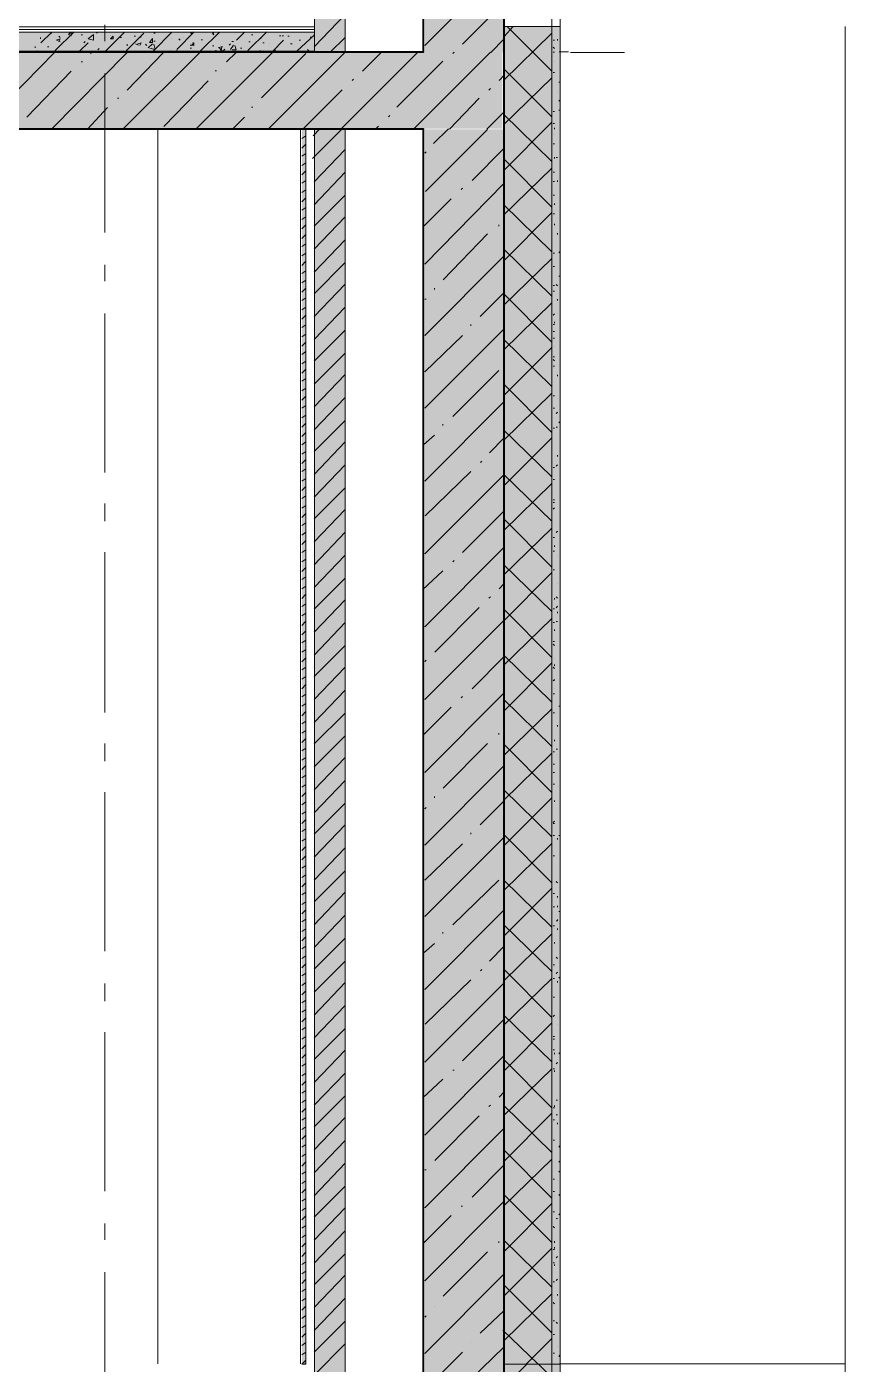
# Model space of a CAD drawing. Header units: millimetres. Extents: x -135211 to 49383, y -8033 to 228499.
# Drawn here: x -46844 to -44274, y 52856 to 57055 of the extents above; entities that cross this region are included whole.
import ezdxf

# ---------------------------------------------------------------- set-up
doc = ezdxf.new("R2010")
doc.units = ezdxf.units.MM
doc.layers.add('PDF _Геометрия', color=7, linetype='Continuous', true_color=0x1d1d1d)
doc.layers.add('PDF _Сплошная заливка', color=7, linetype='Continuous', true_color=0xffffff)

msp = doc.modelspace()

# ---------------------------------------------------------------- hatches: boundary and pattern name
at = {"layer": 'PDF _Сплошная заливка', "transparency": 33554559}
h = msp.add_hatch(color=256, dxfattribs=at)
h.paths.add_polyline_path([(-93497.2, 56734.7), (-93497.2, 56975.8), (-103546.2, 56975.8), (-103546.2, 56734.7)])
h.paths.add_polyline_path([(-9652.8, 56734.7), (-9652.8, 56975.8), (-22999.7, 56975.8), (-22999.7, 56734.7)])
h.paths.add_polyline_path([(-23351, 56734.7), (-23351, 56975.8), (-26352.2, 56975.8), (-26352.2, 56734.7)])
h.paths.add_polyline_path([(-26398.8, 56734.7), (-26398.8, 56975.8), (-44097.3, 56975.8), (-44097.3, 56734.7)])
h.paths.add_polyline_path([(-45350.3, 56734.7), (-45350.3, 56975.8), (-50899.8, 56975.8), (-50899.8, 56734.7)])

# ---------------------------------------------------------------- linework, layer by layer
at = {"layer": 'PDF _Геометрия', "color": 7, "lineweight": 40}
for points in [[(-45594, 45155.2), (-45344.4, 45155.2), (-45344.4, 48283.7), (-45344.4, 48524.9), (-45344.4, 52533.9), (-45344.4, 52775.3), (-45344.4, 56733.4), (-45344.4, 56974.7), (-45344.4, 60932.9), (-45344.4, 61174.2), (-50644.8, 61174.2)], [(-50649, 60933.7), (-45598.9, 60933.7), (-45598.9, 56975.8), (-50649, 56975.8)], [(-50649, 56734.5), (-45598.9, 56734.5), (-45598.9, 52776.5), (-50649, 52776.5)]]:
    msp.add_lwpolyline(points, dxfattribs=at)
at = {"layer": 'PDF _Геометрия', "color": 7, "lineweight": 9}
for points in [[(-47116, 61174.6), (-45168.9, 61174.6), (-45168.9, 57055.7), (-45194.3, 57055.7), (-45168.9, 57055.7), (-45168.9, 52856.3), (-45168.9, 48652.7), (-45168.9, 45156), (-45194.3, 45156)], [(-45347.5, 45156.4), (-45195.3, 45156.4), (-45195.3, 48653), (-45195.3, 52856.5), (-45347.5, 52856.5), (-45195.3, 52856.5), (-45195.3, 57055.9), (-45347.5, 57055.9), (-45195.3, 57055.9), (-45195.3, 61174.8), (-45347.5, 61174.8)], [(-45344.4, 61174.2), (-45344.4, 57055.2), (-45344.4, 52855.7), (-45344.4, 48652), (-45344.4, 48283.7)], [(-45168.9, 45156), (-45168.9, 48652.7), (-45194.3, 48652.7), (-45168.9, 48652.7), (-45168.9, 52856.3), (-45194.3, 52856.3), (-45168.9, 52856.3), (-45168.9, 57055.7), (-45168.9, 61174.6), (-45194.3, 61174.6)], [(-45848.8, 56975.8), (-45598.9, 56975.8), (-45598.9, 60933.7), (-45848.8, 60933.7)], [(-45941, 60932.9), (-45941, 56974.7), (-50242.3, 56974.7)], [(-45942.1, 56974.9), (-45844.5, 56974.9), (-45844.5, 60933), (-45942.1, 60933)], [(-45941, 56974.7), (-45941, 56978.9), (-45941, 57038.2), (-45941, 57046.7), (-45941, 57055.1), (-50242.3, 57055.1)], [(-45941, 57046.7), (-50242.3, 57046.7)], [(-45941, 57038.2), (-50242.3, 57038.2)], [(-46599.1, 57009.9), (-46599.1, 57060.7)], [(-45941, 56978.9), (-50242.3, 56978.9)], [(-45172.3, 56976), (-45142.6, 56976)], [(-45136.6, 56974.6), (-44967.1, 56974.6)], [(-46599.1, 56408.8), (-46599.1, 56908.3)], [(-45984.9, 56734.6), (-46433.9, 56734.6)], [(-46432.4, 56734.4), (-46432.4, 52856.8)], [(-45971.6, 52857), (-45967.4, 52857), (-45967.4, 56734.5), (-45971.6, 56734.5)], [(-45848.8, 52776.5), (-45598.9, 52776.5), (-45598.9, 56734.5), (-45848.8, 56734.5)], [(-45941, 56733.4), (-45941, 52775.2), (-50242.3, 52775.2)], [(-45980.2, 52855.9), (-45967.4, 52855.9), (-45967.4, 56733.6), (-45980.2, 56733.6)], [(-45942.1, 52775.4), (-45844.5, 52775.4), (-45844.5, 56733.5), (-45942.1, 56733.5)], [(-46599.1, 56256.4), (-46599.1, 56307.2)], [(-46599.1, 55655.3), (-46599.1, 56154.8)], [(-46599.1, 55502.9), (-46599.1, 55558)], [(-46599.1, 54901.8), (-46599.1, 55405.6)], [(-46599.1, 54749.4), (-46599.1, 54804.5)], [(-46599.1, 54152.6), (-46599.1, 54652.1)], [(-46599.1, 53995.9), (-46599.1, 54051)], [(-46599.1, 53399.1), (-46599.1, 53898.6)], [(-46599.1, 53246.7), (-46599.1, 53297.5)], [(-46599.1, 52645.6), (-46599.1, 53145.1)], [(-44274, 47823.8), (-44274, 48653.5), (-44274, 52856.9), (-44274, 48653.5), (-45171.5, 48653.5), (-44274, 48653.5), (-44274, 45156.9)]]:
    msp.add_lwpolyline(points, dxfattribs=at)
at = {"layer": 'PDF _Геометрия', "lineweight": 9}
for points in [[(-45594, 56995.9), (-45344.4, 57245.7)], [(-45475.4, 57000.1), (-45344.4, 57131.4)], [(-45942.1, 56991.8), (-45844.5, 57093.4)], [(-46799.7, 57004.2), (-46765.8, 57038)], [(-46770, 57034.7), (-46765.8, 57034.7)], [(-46755.1, 56980.1), (-46695.6, 57039.3)], [(-46713.2, 57030.1), (-46713.2, 57030.1)], [(-46673.5, 57029.8), (-46669.3, 57029.8)], [(-46625.1, 57034.5), (-46616.6, 57038.7)], [(-46596.7, 56978.9), (-46537.7, 57038.1)], [(-46531.1, 56980.2), (-46476.3, 57035.3)], [(-46447.6, 56978.6), (-46388.5, 57037.9)], [(-46445.4, 57035), (-46441.2, 57035)], [(-46373.2, 56984.2), (-46318.3, 57039.2)], [(-46331.4, 57038.4), (-46327.1, 57034.1)], [(-46298.6, 56979.3), (-46239.4, 57038.6)], [(-46261.2, 57034.5), (-46256.9, 57034.5)], [(-46261.2, 57033.6), (-46256.9, 57029.3)], [(-46239.4, 57035.3), (-46239.4, 57035.3)], [(-46186, 57012.6), (-46160.4, 57038)], [(-46149.5, 56980.1), (-46090.2, 57039.3)], [(-46138.3, 57029.3), (-46134.1, 57029.3)], [(-46085.7, 57038.3), (-46081.4, 57038.3)], [(-46081.4, 57038.3), (-46081.4, 57038.3)], [(-45996.2, 56978.9), (-45941, 57029.7)], [(-45347.5, 56886.6), (-45195.3, 57034.7)], [(-45343.4, 57025.3), (-45318.1, 57055)], [(-45195.3, 56916.2), (-45335.1, 57055.9)], [(-46818.4, 56988.6), (-46818.4, 56992.8)], [(-46800.9, 57017.1), (-46800.9, 57021.4)], [(-46778.8, 56992.5), (-46774.6, 56992.5)], [(-46752.2, 57013.4), (-46739.5, 57017.6), (-46743.7, 57009.1)], [(-46748, 57012.4), (-46739.5, 57008.2)], [(-46743.7, 57025.1), (-46739.5, 57020.9)], [(-46730.7, 56996.4), (-46730.7, 56996.4)], [(-46677.2, 56979.8), (-46651.7, 57005.1)], [(-46664.8, 57004.3), (-46660.5, 57008.5)], [(-46634.2, 57016.8), (-46634.2, 57021)], [(-46620.9, 56982.7), (-46616.6, 56987)], [(-46581.5, 57026.7), (-46581.5, 57026.7)], [(-46550.7, 57021.2), (-46546.5, 57021.2)], [(-46528.9, 56995.7), (-46528.9, 57000)], [(-46506.8, 57025.2), (-46502.6, 57025.2)], [(-46502.3, 57001.5), (-46493.8, 56997.3)], [(-46497.8, 57000.5), (-46485, 57004.8), (-46489.3, 56996.3)], [(-46489.3, 57022.7), (-46485, 57022.7)], [(-46471.7, 57000.4), (-46467.5, 56996.2)], [(-46462.7, 56988.5), (-46449.9, 57001.2)], [(-46458.2, 56987.5), (-46441.2, 56983.3), (-46445.4, 57000.2)], [(-46445.4, 57009.6), (-46441.2, 57009.6)], [(-46388.5, 57017.7), (-46388.5, 57017.7)], [(-46366.5, 57017.5), (-46362.2, 57013.2)], [(-46353.4, 57022.5), (-46353.4, 57022.5)], [(-46331.4, 56987.6), (-46327.1, 56987.6)], [(-46331.1, 56996.9), (-46318.3, 56996.9), (-46322.6, 57005.4)], [(-46326.9, 56996), (-46318.3, 57004.5)], [(-46296.3, 57013.6), (-46292, 57013.6)], [(-46261.2, 56995.5), (-46256.9, 56995.5)], [(-46243.4, 56988.7), (-46230.6, 56992.9), (-46234.9, 56980.2)], [(-46239.1, 56987.8), (-46230.6, 56979.3)], [(-46208.5, 56996.9), (-46204.3, 57001.2)], [(-46204, 56984.2), (-46195.5, 56996.9)], [(-46199.8, 57008.6), (-46195.5, 57008.6)], [(-46199.5, 56983.2), (-46186.7, 56983.2), (-46191, 56995.9)], [(-46173.4, 56988.2), (-46169.2, 56988.2)], [(-46147.1, 57008.2), (-46142.8, 57008.2)], [(-46112, 57018.3), (-46107.8, 57018.3)], [(-46103.3, 57004.6), (-46099, 57004.6)], [(-46081.4, 57001.1), (-46081.4, 57001.1)], [(-46071.2, 56978.7), (-46037.6, 57012.6)], [(-46050.6, 57026.3), (-46046.3, 57026.3)], [(-46041.8, 57026.2), (-46037.6, 57026.2)], [(-46024.3, 57025.2), (-46020, 57025.2)], [(-46015.5, 57001.5), (-46011.2, 57001.5)], [(-45989.2, 57013.1), (-45984.9, 57013.1)], [(-45954.1, 57022.2), (-45949.8, 57022.2)], [(-45891.2, 56974.9), (-45844.5, 57021.4)], [(-45387, 56974.7), (-45344.4, 57017.1)], [(-46994.1, 56733.2), (-46757, 56974.4)], [(-46818.2, 56975.8), (-46809.7, 56980)], [(-46809.7, 56974.9), (-46813.9, 56979.1)], [(-46766.1, 56733.3), (-46528.9, 56974.5)], [(-46673.5, 56975.7), (-46669.3, 56979.9)], [(-46669.3, 56974.7), (-46673.5, 56978.9)], [(-46673.5, 56945.1), (-46669.3, 56945.1)], [(-46643, 56970.3), (-46643, 56974.5)], [(-46572.8, 56979.1), (-46572.8, 56979.1)], [(-46542.3, 56733.4), (-46300.8, 56974.6)], [(-46533.2, 56975.5), (-46528.9, 56979.7)], [(-46528.9, 56975.5), (-46533.2, 56979.7)], [(-46529.3, 56856.1), (-46414.8, 56974.6)], [(-46388.5, 56975.3), (-46392.8, 56979.6)], [(-46384, 56974.3), (-46379.7, 56978.6)], [(-46375.2, 56979.4), (-46371, 56979.4)], [(-46313.7, 56733.5), (-46072.7, 56974.7)], [(-46252.4, 56976.1), (-46248.1, 56980.4)], [(-46248.1, 56976.1), (-46252.4, 56980.4)], [(-46226.1, 56980.1), (-46221.8, 56984.4)], [(-46216.6, 56945.1), (-46186.7, 56974.7)], [(-46107.8, 56976), (-46112, 56980.2)], [(-46107.1, 56831.9), (-45967.4, 56971.6)], [(-46103.3, 56974.9), (-46099, 56979.2)], [(-46085.7, 56733.5), (-45844.5, 56974.9)], [(-46068.2, 56978.9), (-46063.9, 56983.1), (-46063.9, 56978.9)], [(-45958.6, 56974.8), (-45967.2, 56979)], [(-45962.9, 56984.2), (-45958.6, 56979.9)], [(-45962.9, 56974.8), (-45958.6, 56979)], [(-45857.7, 56733.6), (-45616.4, 56975)], [(-45789.5, 56915.6), (-45730.5, 56974.9)], [(-45681.6, 56802.7), (-45537.4, 56946.6)], [(-45629.6, 56733.8), (-45388.3, 56975.1)], [(-45506.6, 56970.8), (-45502.3, 56975)], [(-45502.3, 56975), (-45502.3, 56975)], [(-46844, 56771.8), (-46704.4, 56915.7)], [(-46252.4, 56916.8), (-46248.1, 56916.8)], [(-45361.1, 56885.9), (-45344.4, 56902.8)], [(-45195.3, 56772.3), (-45347.5, 56924.6)], [(-46414.2, 56741.6), (-46274.5, 56885.6)], [(-45822.5, 56886.7), (-45818.2, 56890.9)], [(-45392.6, 56856.5), (-45388.3, 56860.8)], [(-45347.5, 56746.8), (-45195.3, 56895)], [(-46559.5, 56830.8), (-46555.2, 56830.8)], [(-45976, 56734.6), (-45853.3, 56857.4)], [(-45516.5, 56734), (-45423.4, 56831.4)], [(-46653.6, 56733.7), (-46590.3, 56801.5)], [(-46138.3, 56802.6), (-46134.1, 56802.6)], [(-45708.4, 56772.4), (-45704.1, 56776.7)], [(-45399.4, 56733.4), (-45344.4, 56788.5)], [(-45195.3, 56632.6), (-45347.5, 56780.7)], [(-46198.3, 56733.2), (-46160.4, 56771.3)], [(-45946.6, 56641.4), (-45853.3, 56734.6)], [(-45944.9, 56713), (-45923.5, 56734.2)], [(-45747.8, 56734.6), (-45739.2, 56743.1)], [(-45566.7, 56688.3), (-45519.9, 56734.8)], [(-45347.5, 56602.9), (-45195.3, 56755.3)], [(-45591.5, 56538.2), (-45397.1, 56732.9)], [(-45942.1, 56568.5), (-45844.5, 56670.1)], [(-45594.4, 56658.2), (-45590.1, 56662.4)], [(-45445.7, 56572.6), (-45344.4, 56674.2)], [(-45195.3, 56488.6), (-45347.5, 56641)], [(-45347.5, 56463.2), (-45195.3, 56611.4)], [(-45942.1, 56496.5), (-45844.5, 56598.1)], [(-45942.1, 56428.8), (-45844.5, 56526.1)], [(-45594, 56310.1), (-45344.4, 56564.1)], [(-45480.3, 56543.9), (-45476, 56548.2)], [(-45599.9, 56425.7), (-45511.1, 56514.6)], [(-45195.3, 56348.9), (-45347.5, 56497.1)], [(-45942.1, 56356.8), (-45844.5, 56458.4)], [(-45347.5, 56319.3), (-45195.3, 56471.7)], [(-45536.6, 56260.7), (-45397.1, 56404.6)], [(-45362, 56428.8), (-45362, 56433)], [(-45942.1, 56284.8), (-45844.5, 56386.4)], [(-45195.3, 56209.3), (-45347.5, 56357.4)], [(-45942.1, 56217.1), (-45844.5, 56314.5)], [(-45594, 56085.8), (-45344.4, 56335.5)], [(-45347.5, 56179.6), (-45195.3, 56327.8)], [(-45942.1, 56145.2), (-45844.5, 56246.7)], [(-45563.8, 56230.5), (-45563.8, 56234.7)], [(-45594.4, 56200.1), (-45590.1, 56200.1)], [(-45420.4, 56145), (-45344.4, 56221.2)], [(-45195.3, 56065.3), (-45347.5, 56217.7)], [(-45942.1, 56073.2), (-45844.5, 56174.8)], [(-45347.5, 56039.9), (-45195.3, 56188.1)], [(-45594, 55857.2), (-45344.4, 56106.9)], [(-45449.7, 56116.2), (-45449.7, 56120.5)], [(-45942.1, 56005.4), (-45844.5, 56102.8)], [(-45594.4, 55971.5), (-45476, 56085.8)], [(-45195.3, 55925.6), (-45347.5, 56073.8)], [(-45942.1, 55933.4), (-45844.5, 56030.8)], [(-45347.5, 55896), (-45195.3, 56048.3)], [(-45942.1, 55861.5), (-45844.5, 55963.1)], [(-45505.9, 55831.9), (-45362, 55975.8)], [(-45195.3, 55781.7), (-45347.5, 55934.1)], [(-45347.5, 55756.3), (-45195.3, 55904.4)], [(-45942.1, 55789.5), (-45844.5, 55891.2)], [(-45594, 55628.5), (-45344.4, 55878.3)], [(-45942.1, 55721.8), (-45844.5, 55819.2)], [(-45597.6, 55743.6), (-45563.8, 55773.3)], [(-45537.4, 55803.6), (-45537.4, 55807.9)], [(-45195.3, 55642), (-45347.5, 55790.1)], [(-45942.1, 55649.8), (-45844.5, 55751.4)], [(-45390.8, 55717.4), (-45344.4, 55764)], [(-45347.5, 55612.3), (-45195.3, 55764.8)], [(-45418.9, 55687.4), (-45414.6, 55691.6)], [(-45942.1, 55577.9), (-45844.5, 55679.4)], [(-45594, 55399.9), (-45344.4, 55649.7)], [(-45593.4, 55519.3), (-45449.7, 55659)], [(-45195.3, 55502.3), (-45347.5, 55650.5)], [(-45942.1, 55510.1), (-45844.5, 55607.5)], [(-45347.5, 55472.6), (-45195.3, 55620.8)], [(-45942.1, 55438.2), (-45844.5, 55539.8)], [(-45475.4, 55404.1), (-45344.4, 55535.4)], [(-45195.3, 55358.3), (-45347.5, 55510.8)], [(-45347.5, 55333), (-45195.3, 55481.1)], [(-45942.1, 55366.2), (-45844.5, 55467.8)], [(-45942.1, 55294.2), (-45844.5, 55395.8)], [(-45594, 55171.3), (-45344.4, 55421.1)], [(-45506.6, 55374.8), (-45502.3, 55379.1)], [(-45195.3, 55218.7), (-45347.5, 55366.8)], [(-45942.1, 55226.5), (-45844.5, 55323.9)], [(-45600.9, 55287.3), (-45537.4, 55346.5)], [(-45361.1, 55289.9), (-45344.4, 55306.8)], [(-45347.5, 55189), (-45195.3, 55341.4)], [(-45392.6, 55260.6), (-45388.3, 55264.8)], [(-45942.1, 55154.5), (-45844.5, 55256.1)], [(-45562.9, 55091.6), (-45423.4, 55231.3)], [(-45195.3, 55074.8), (-45347.5, 55227.1)], [(-45942.1, 55082.6), (-45844.5, 55184.2)], [(-45594, 54942.7), (-45344.4, 55192.5)], [(-45347.5, 55049.3), (-45195.3, 55197.5)], [(-45942.1, 55014.8), (-45844.5, 55112.2)], [(-45594.4, 55062.3), (-45590.1, 55066.5)], [(-45445.7, 54976.6), (-45344.4, 55078.2)], [(-45195.3, 54935), (-45347.5, 55083.2)], [(-45347.5, 54905.4), (-45195.3, 55057.8)], [(-45942.1, 54942.9), (-45844.5, 55044.5)], [(-45942.1, 54870.9), (-45844.5, 54972.5)], [(-45594, 54714.1), (-45344.4, 54963.9)], [(-45480.3, 54948.1), (-45476, 54952.3)], [(-45195.3, 54795.3), (-45347.5, 54943.5)], [(-45942.1, 54803.2), (-45844.5, 54900.5)], [(-45599.9, 54829.8), (-45511.1, 54918.7)], [(-45347.5, 54765.7), (-45195.3, 54913.8)], [(-45942.1, 54731.2), (-45844.5, 54828.5)], [(-45536.6, 54664.8), (-45397.1, 54804.5)], [(-45362, 54832.8), (-45362, 54837.1)], [(-45195.3, 54651.4), (-45347.5, 54803.8)], [(-45942.1, 54659.2), (-45844.5, 54760.9)], [(-45347.5, 54626), (-45195.3, 54774.2)], [(-45594, 54485.5), (-45344.4, 54735.3)], [(-45942.1, 54587.3), (-45844.5, 54688.9)], [(-45563.8, 54634.5), (-45563.8, 54638.8)], [(-45195.3, 54511.7), (-45347.5, 54659.9)], [(-45347.5, 54482.1), (-45195.3, 54634.5)], [(-45942.1, 54519.6), (-45844.5, 54616.9)], [(-45594.4, 54599.9), (-45590.1, 54604.1)], [(-45420.4, 54549), (-45344.4, 54625.2)], [(-45942.1, 54447.6), (-45844.5, 54549.2)], [(-45594, 54261.2), (-45344.4, 54510.9)], [(-45449.7, 54520.3), (-45449.7, 54524.5)], [(-45195.3, 54367.8), (-45347.5, 54520.2)], [(-45942.1, 54375.6), (-45844.5, 54477.2)], [(-45594.4, 54375.6), (-45476, 54489.8)], [(-45347.5, 54342.4), (-45195.3, 54490.6)], [(-45942.1, 54307.8), (-45844.5, 54405.2)], [(-45505.9, 54235.9), (-45362, 54375.6)], [(-45195.3, 54228.1), (-45347.5, 54376.3)], [(-45347.5, 54198.5), (-45195.3, 54350.8)], [(-45942.1, 54235.9), (-45844.5, 54337.5)], [(-45942.1, 54163.9), (-45844.5, 54265.6)], [(-45594, 54032.6), (-45344.4, 54282.3)], [(-45195.3, 54088.4), (-45347.5, 54236.6)], [(-45942.1, 54096.2), (-45844.5, 54193.6)], [(-45597.6, 54147.7), (-45563.8, 54177.3)], [(-45537.4, 54207.8), (-45537.4, 54212)], [(-45347.5, 54058.8), (-45195.3, 54206.9)], [(-45390.8, 54121.5), (-45344.4, 54168)], [(-45942.1, 54024.2), (-45844.5, 54121.6)], [(-45418.9, 54091.4), (-45414.6, 54095.6)], [(-45195.3, 53944.5), (-45347.5, 54096.8)], [(-45942.1, 53952.3), (-45844.5, 54053.9)], [(-45594, 53804), (-45344.4, 54053.7)], [(-45593.4, 53923.4), (-45449.7, 54063.1)], [(-45347.5, 53919.1), (-45195.3, 54067.3)], [(-45942.1, 53880.3), (-45844.5, 53981.9)], [(-45475.4, 53808.2), (-45344.4, 53939.4)], [(-45195.3, 53804.8), (-45347.5, 53952.9)], [(-45347.5, 53775.1), (-45195.3, 53927.5)], [(-45942.1, 53812.6), (-45844.5, 53909.9)], [(-45942.1, 53740.6), (-45844.5, 53842.2)], [(-45594, 53575.4), (-45344.4, 53825.1)], [(-45195.3, 53660.8), (-45347.5, 53813.3)], [(-45942.1, 53668.7), (-45844.5, 53770.2)], [(-45506.6, 53778.9), (-45502.3, 53778.9)], [(-45347.5, 53635.5), (-45195.3, 53783.6)], [(-45600.9, 53691.4), (-45537.4, 53750.7)], [(-45361.1, 53693.9), (-45344.4, 53710.8)], [(-45942.1, 53600.9), (-45844.5, 53698.3)], [(-45392.6, 53664.6), (-45388.3, 53668.9)], [(-45195.3, 53521.1), (-45347.5, 53669.3)], [(-45942.1, 53528.9), (-45844.5, 53630.5)], [(-45562.9, 53495.7), (-45423.4, 53635.3)], [(-45347.5, 53491.5), (-45195.3, 53643.9)], [(-45594, 53346.7), (-45344.4, 53596.5)], [(-45942.1, 53457), (-45844.5, 53558.6)], [(-45195.3, 53377.3), (-45347.5, 53529.6)], [(-45942.1, 53385), (-45844.5, 53486.6)], [(-45594.4, 53466.4), (-45590.1, 53466.4)], [(-45445.7, 53380.6), (-45344.4, 53482.2)], [(-45347.5, 53351.8), (-45195.3, 53500)], [(-45942.1, 53317.3), (-45844.5, 53414.7)], [(-45195.3, 53237.5), (-45347.5, 53389.9)], [(-45942.1, 53245.3), (-45844.5, 53346.9)], [(-45594, 53118.1), (-45344.4, 53367.9)], [(-45480.3, 53352.2), (-45476, 53352.2)], [(-45347.5, 53207.9), (-45195.3, 53360.3)], [(-45599.9, 53234), (-45511.1, 53322.9)], [(-45942.1, 53173.4), (-45844.5, 53274.9)], [(-45536.6, 53069), (-45397.1, 53208.7)], [(-45362, 53236.9), (-45362, 53241.1)], [(-45195.3, 53097.8), (-45347.5, 53246)], [(-45347.5, 53068.2), (-45195.3, 53220.6)], [(-45942.1, 53105.6), (-45844.5, 53202.9)], [(-45942.1, 53033.6), (-45844.5, 53135.3)], [(-45594, 52889.5), (-45344.4, 53139.3)], [(-45195.3, 52953.9), (-45347.5, 53106.3)], [(-45942.1, 52961.7), (-45844.5, 53063.3)], [(-45563.8, 53038.6), (-45563.8, 53038.6)], [(-45347.5, 52928.5), (-45195.3, 53076.7)], [(-45594.4, 53003.9), (-45590.1, 53008.1)], [(-45420.4, 52953), (-45344.4, 53025)], [(-45942.1, 52894), (-45844.5, 52991.3)], [(-45239.1, 52857), (-45349.2, 52962.8)], [(-45942.1, 52822), (-45844.5, 52919.4)], [(-45449.7, 52924.4), (-45449.7, 52924.4)], [(-45275.7, 52856.5), (-45195.3, 52937)], [(-45594.4, 52775.4), (-45476, 52893.9)], [(-45484, 52775.3), (-45344.4, 52910.7)], [(-45346, 52784.2), (-45274.2, 52856.1)], [(-45195.3, 52814.2), (-45237.4, 52856.5)]]:
    msp.add_lwpolyline(points, dxfattribs=at)
for points in [[(-46704.4, 57039.4), (-46704.4, 57026.7), (-46712.9, 57030.9)], [(-46634.2, 57013.5), (-46651.2, 57017.7), (-46634.2, 57030.4)], [(-46572.8, 57025.7), (-46572.8, 57017.2), (-46581.3, 57017.2)], [(-46449.9, 57018.1), (-46449.9, 57005.4), (-46458.5, 57005.4)]]:
    msp.add_lwpolyline(points, close=True, dxfattribs=at)
at = {"layer": 'PDF _Геометрия', "color": 252, "lineweight": 9, "true_color": 0x959595}
for points in [[(-45195.3, 57034.7), (-45195.3, 57038.9)], [(-45190.8, 57013.4), (-45186.5, 57013.4)], [(-45186.5, 56987.2), (-45190.8, 56991.4)], [(-45177.7, 57016.7), (-45177.7, 57012.5)], [(-45168.9, 56991.2), (-45168.9, 56987)], [(-45190.8, 56975.4), (-45186.5, 56975.4)], [(-45186.5, 56944.8), (-45186.5, 56944.8)], [(-45195.3, 56916.2), (-45195.3, 56916.2)], [(-45190.8, 56911.9), (-45186.5, 56911.9)], [(-45168.9, 56881.2), (-45173.2, 56881.2)], [(-45177.7, 56851.6), (-45177.7, 56851.6)], [(-45168.9, 56826.2), (-45173.2, 56821.9)], [(-44274, 56819.2), (-44274, 56819.2)], [(-45190.8, 56789.1), (-45186.5, 56789.1)], [(-45168.9, 56793.2), (-45173.2, 56793.2)], [(-45190.8, 56751), (-45186.5, 56751)], [(-45186.5, 56734.1), (-45186.5, 56738.3)], [(-45186.5, 56716.2), (-45186.5, 56716.2)], [(-45190.8, 56687.5), (-45186.5, 56687.5)], [(-45186.5, 56645.2), (-45186.5, 56641)], [(-45177.7, 56645.1), (-45182, 56645.1)], [(-45195.3, 56590.2), (-45195.3, 56590.2)], [(-45186.5, 56598.6), (-45190.8, 56598.6)], [(-45190.8, 56569), (-45186.5, 56569)], [(-45177.7, 56572.2), (-45177.7, 56568)], [(-45190.8, 56526.6), (-45186.5, 56526.6)], [(-45186.5, 56496.1), (-45186.5, 56500.3)], [(-45190.8, 56467.4), (-45186.5, 56467.4)], [(-45186.5, 56436.8), (-45186.5, 56432.6)], [(-45177.7, 56407.1), (-45177.7, 56402.9)], [(-45168.9, 56390.1), (-45168.9, 56390.1)], [(-45168.9, 56381.7), (-45168.9, 56377.4)], [(-45190.8, 56344.7), (-45186.5, 56344.7)], [(-45168.9, 56344.5), (-45173.2, 56348.7)], [(-45190.8, 56302.3), (-45186.5, 56302.3)], [(-45190.8, 56243), (-45186.5, 56243)], [(-45177.7, 56242), (-45182, 56246.2)], [(-45168.9, 56271.6), (-45173.2, 56271.6)], [(-45168.9, 56263.1), (-45168.9, 56258.9)], [(-45186.5, 56225.1), (-45190.8, 56225.1)], [(-45177.7, 56195.5), (-45177.7, 56199.7)], [(-45195.3, 56179.6), (-45195.3, 56179.6)], [(-45186.5, 56154.1), (-45190.8, 56149.9)], [(-45177.7, 56154), (-45177.7, 56154)], [(-45190.8, 56120.3), (-45186.5, 56120.3)], [(-45186.5, 56124.5), (-45186.5, 56128.8)], [(-45186.5, 56098.1), (-45190.8, 56098.1)], [(-45190.8, 56077.9), (-45186.5, 56077.9)], [(-45168.9, 56098), (-45168.9, 56093.8)], [(-45186.5, 56051.6), (-45186.5, 56051.6)], [(-45195.3, 56018.8), (-45195.3, 56018.8)], [(-45195.3, 55980.6), (-45195.3, 55980.6)], [(-45190.8, 56018.6), (-45186.5, 56018.6)], [(-45186.5, 56006), (-45190.8, 56010.2)], [(-45186.5, 55989.1), (-45190.8, 55989.1)], [(-45177.7, 55962.6), (-45177.7, 55958.4)], [(-45168.9, 55941.4), (-45168.9, 55945.6)], [(-45190.8, 55895.9), (-45186.5, 55895.9)], [(-45190.8, 55857.8), (-45186.5, 55857.8)], [(-45177.7, 55887.4), (-45177.7, 55887.4)], [(-45177.7, 55845), (-45182, 55840.8)], [(-45168.9, 55815.4), (-45173.2, 55811.1)], [(-45190.8, 55794.3), (-45186.5, 55794.3)], [(-45177.7, 55797.5), (-45182, 55797.5)], [(-45195.3, 55735.1), (-45195.3, 55730.9)], [(-45177.7, 55705.4), (-45177.7, 55709.6)], [(-45195.3, 55650.5), (-45195.3, 55654.7)], [(-45190.8, 55671.5), (-45186.5, 55671.5)], [(-45177.7, 55679.9), (-45182, 55675.7)], [(-45168.9, 55649.3), (-45168.9, 55649.3)], [(-45190.8, 55633.5), (-45186.5, 55633.5)], [(-45195.3, 55570), (-45195.3, 55570)], [(-45190.8, 55570), (-45186.5, 55570)], [(-45186.5, 55561.5), (-45190.8, 55561.5)], [(-45186.5, 55544.6), (-45190.8, 55540.3)], [(-44274, 55506.9), (-44274, 55506.9)], [(-45190.8, 55451.4), (-45186.5, 55451.4)], [(-45177.7, 55471.5), (-45182, 55467.3)], [(-45168.9, 55450.3), (-45168.9, 55454.5)], [(-45190.8, 55409.1), (-45186.5, 55409.1)], [(-45186.5, 55426), (-45186.5, 55421.8)], [(-45177.7, 55396.3), (-45177.7, 55396.3)], [(-45190.8, 55349.8), (-45186.5, 55349.8)], [(-45177.7, 55306.4), (-45177.7, 55306.4)], [(-45168.9, 55331.7), (-45168.9, 55336)], [(-45177.7, 55260.8), (-45182, 55265.1)], [(-45190.8, 55227.1), (-45186.5, 55227.1)], [(-45186.5, 55260.9), (-45186.5, 55256.7)], [(-45177.7, 55235.5), (-45182, 55231.2)], [(-45190.8, 55184.7), (-45186.5, 55184.7)], [(-45177.7, 55187.9), (-45182, 55187.9)], [(-45177.7, 55214.3), (-45177.7, 55218.5)], [(-45168.9, 55204.8), (-45168.9, 55200.5)], [(-45186.5, 55158.3), (-45186.5, 55162.6)], [(-45195.3, 55125.5), (-45195.3, 55121.3)], [(-45190.8, 55125.5), (-45186.5, 55125.5)], [(-45186.5, 55112.8), (-45190.8, 55117)], [(-45186.5, 55070.5), (-45186.5, 55070.5)], [(-45168.9, 55083), (-45168.9, 55083)], [(-45186.5, 55039.8), (-45190.8, 55044)], [(-45186.5, 55052.5), (-45186.5, 55048.3)], [(-45186.5, 55005.9), (-45190.8, 55001.7)], [(-45190.8, 55002.7), (-45186.5, 55002.7)], [(-45186.5, 54977.3), (-45186.5, 54977.3)], [(-45168.9, 55005.8), (-45168.9, 55005.8)], [(-44274, 54986.2), (-44274, 54990.4)], [(-45190.8, 54960.3), (-45186.5, 54960.3)], [(-45195.3, 54922.3), (-45195.3, 54926.6)], [(-45190.8, 54901.1), (-45186.5, 54901.1)], [(-45168.9, 54922.1), (-45173.2, 54922.1)], [(-45177.7, 54857.7), (-45177.7, 54861.9)], [(-45195.3, 54841.9), (-45195.3, 54841.9)], [(-45186.5, 54816.4), (-45186.5, 54812.2)], [(-45190.8, 54778.4), (-45186.5, 54778.4)], [(-45177.7, 54786.7), (-45182, 54786.7)], [(-45177.7, 54769.8), (-45177.7, 54769.8)], [(-45190.8, 54740.2), (-45186.5, 54740.2)], [(-45186.5, 54713.8), (-45190.8, 54713.8)], [(-45190.8, 54676.7), (-45186.5, 54676.7)], [(-45168.9, 54713.7), (-45168.9, 54709.4)], [(-45177.7, 54668.2), (-45177.7, 54668.2)], [(-45186.5, 54621.7), (-45186.5, 54625.9)], [(-45186.5, 54561.4), (-45190.8, 54557.2)], [(-45190.8, 54554), (-45186.5, 54554)], [(-45190.8, 54515.9), (-45186.5, 54515.9)], [(-45168.9, 54515.7), (-45173.2, 54515.7)], [(-44274, 54541.7), (-44274, 54541.7)], [(-45195.3, 54477.8), (-45195.3, 54477.8)], [(-45177.7, 54507.3), (-45177.7, 54503.1)], [(-45168.9, 54473.4), (-45168.9, 54473.4)], [(-45190.8, 54452.4), (-45186.5, 54452.4)], [(-45195.3, 54397.4), (-45195.3, 54393.2)], [(-45168.9, 54396.1), (-45168.9, 54396.1)], [(-45186.5, 54367.7), (-45186.5, 54367.7)], [(-45177.7, 54367.6), (-45182, 54371.9)], [(-45190.8, 54333.8), (-45186.5, 54333.8)], [(-45177.7, 54321.1), (-45177.7, 54325.3)], [(-45190.8, 54291.5), (-45186.5, 54291.5)], [(-45177.7, 54294.6), (-45177.7, 54290.4)], [(-45168.9, 54277.6), (-45173.2, 54277.6)], [(-44274, 54287.7), (-44274, 54287.7)], [(-45190.8, 54232.3), (-45186.5, 54232.3)], [(-45186.5, 54222.7), (-45186.5, 54222.7)], [(-45182, 54248.1), (-45177.7, 54248.1), (-45177.7, 54252.3)], [(-45177.7, 54223.7), (-45177.7, 54219.5)], [(-45186.5, 54177.2), (-45186.5, 54181.4)], [(-45177.7, 54129.5), (-45182, 54133.8)], [(-45190.8, 54109.5), (-45186.5, 54109.5)], [(-45186.5, 54104.2), (-45186.5, 54104.2)], [(-45190.8, 54067.2), (-45186.5, 54067.2)], [(-45177.7, 54087.2), (-45182, 54083)], [(-45177.7, 54058.6), (-45177.7, 54054.4)], [(-45168.9, 54067), (-45173.2, 54071.2)], [(-45195.3, 54029.1), (-45195.3, 54029.1)], [(-45190.8, 54007.9), (-45186.5, 54007.9)], [(-45195.3, 53986.8), (-45195.3, 53986.8)], [(-45186.5, 53951.8), (-45190.8, 53947.6)], [(-45177.7, 53922.1), (-45177.7, 53922.1)], [(-44274, 53932.2), (-44274, 53932.2)], [(-45190.8, 53885.1), (-45186.5, 53885.1)], [(-45186.5, 53876.7), (-45190.8, 53876.7)], [(-45190.8, 53842.8), (-45186.5, 53842.8)], [(-44274, 53843.3), (-44274, 53839)], [(-45186.5, 53833.2), (-45186.5, 53829)], [(-45177.7, 53803.5), (-45182, 53799.3)], [(-45168.9, 53828.9), (-45173.2, 53833.1)], [(-45190.8, 53783.6), (-45186.5, 53783.6)], [(-45186.5, 53774), (-45186.5, 53778.2)], [(-45177.7, 53685), (-45182, 53685)], [(-44274, 53678.2), (-44274, 53678.2)], [(-45190.8, 53660.8), (-45186.5, 53660.8)], [(-45186.5, 53668.2), (-45186.5, 53663.9)], [(-45177.7, 53638.4), (-45182, 53638.4)], [(-45190.8, 53622.7), (-45186.5, 53622.7)], [(-45177.7, 53614.1), (-45177.7, 53609.9)], [(-45190.8, 53559.2), (-45186.5, 53559.2)], [(-45195.3, 53538.1), (-45195.3, 53542.3)], [(-45168.9, 53542.1), (-45173.2, 53537.8)], [(-45168.9, 53494.4), (-45173.2, 53490.2)], [(-45168.9, 53457.4), (-45173.2, 53461.6)], [(-45195.3, 53457.6), (-45195.3, 53457.6)], [(-45190.8, 53436.4), (-45186.5, 53436.4)], [(-45177.7, 53432.1), (-45177.7, 53432.1)], [(-45190.8, 53398.3), (-45186.5, 53398.3)], [(-45186.5, 53384.5), (-45186.5, 53384.5)], [(-45168.9, 53384.3), (-45173.2, 53388.6)], [(-45190.8, 53334.8), (-45186.5, 53334.8)], [(-45168.9, 53337.8), (-45168.9, 53342)], [(-45177.7, 53313.6), (-45182, 53313.6)], [(-45168.9, 53329.3), (-45173.2, 53325.1)], [(-45186.5, 53284), (-45190.8, 53288.3)], [(-45190.8, 53216.3), (-45186.5, 53216.3)], [(-45186.5, 53237.4), (-45186.5, 53241.7)], [(-45186.5, 53223.6), (-45186.5, 53219.4)], [(-44274, 53233.7), (-44274, 53229.5)], [(-45190.8, 53173.9), (-45186.5, 53173.9)], [(-45186.5, 53164.4), (-45186.5, 53168.6)], [(-45177.7, 53193.9), (-45182, 53189.7)], [(-45177.7, 53193.9), (-45177.7, 53193.9)], [(-45177.7, 53123.1), (-45182, 53118.8)], [(-45195.3, 53093.6), (-45195.3, 53097.8)], [(-45190.8, 53114.7), (-45186.5, 53114.7)], [(-45186.5, 53045.9), (-45190.8, 53050.1)], [(-45177.7, 53075.4), (-45177.7, 53071.2)], [(-45168.9, 53045.7), (-45168.9, 53045.7)], [(-45190.8, 52991.9), (-45186.5, 52991.9)], [(-45177.7, 52983.4), (-45182, 52987.6)], [(-45190.8, 52949.6), (-45186.5, 52949.6)], [(-45190.8, 52890.3), (-45186.5, 52890.3)], [(-45177.7, 52910.3), (-45177.7, 52910.3)], [(-45168.9, 52884.8), (-45173.2, 52880.6)], [(-45168.9, 52893.3), (-45168.9, 52897.5)], [(-44274, 52873.9), (-44274, 52878.1)]]:
    msp.add_lwpolyline(points, dxfattribs=at)
at = {"layer": 'PDF _Геометрия', "color": 7, "lineweight": 9}
for points in [[(-44274, 57056.2), (-44274, 52856.9), (-45171.5, 52856.9), (-44274, 52856.9)], [(-45984.9, 56734.6), (-45984.9, 52857.1)]]:
    msp.add_lwpolyline(points, close=True, dxfattribs=at)
at = {"layer": 'PDF _Геометрия', "color": 252, "lineweight": 9, "true_color": 0x878787}
for points in [[(-45980.4, 56733.6), (-45976.1, 56733.6)], [(-45980.2, 56703.9), (-45967.4, 56712.4)], [(-45980.2, 56674.3), (-45967.4, 56687)], [(-45980.2, 56648.9), (-45967.4, 56657.4)], [(-45980.2, 56619.3), (-45967.4, 56627.8)], [(-45980.2, 56589.7), (-45967.4, 56602.3)], [(-45980.2, 56564.2), (-45967.4, 56572.7)], [(-45980.2, 56534.6), (-45967.4, 56543.1)], [(-45980.2, 56505), (-45967.4, 56517.7)], [(-45980.2, 56479.6), (-45967.4, 56488.1)], [(-45980.2, 56450), (-45967.4, 56458.4)], [(-45980.2, 56420.3), (-45967.4, 56433)], [(-45980.2, 56390.7), (-45967.4, 56403.4)], [(-45980.2, 56365.3), (-45967.4, 56373.8)], [(-45980.2, 56335.6), (-45967.4, 56344.1)], [(-45980.2, 56306), (-45967.4, 56318.7)], [(-45980.2, 56280.6), (-45967.4, 56289.1)], [(-45980.2, 56251), (-45967.4, 56259.4)], [(-45980.2, 56221.4), (-45967.4, 56234.1)], [(-45980.2, 56196), (-45967.4, 56204.4)], [(-45980.2, 56166.3), (-45967.4, 56174.8)], [(-45980.2, 56136.7), (-45967.4, 56149.4)], [(-45980.2, 56111.3), (-45967.4, 56119.7)], [(-45980.2, 56081.6), (-45967.4, 56090.1)], [(-45980.2, 56052), (-45967.4, 56064.7)], [(-45980.2, 56026.6), (-45967.4, 56035.1)], [(-45980.2, 55997), (-45967.4, 56005.5)], [(-45980.2, 55967.4), (-45967.4, 55980)], [(-45980.2, 55941.9), (-45967.4, 55950.4)], [(-45980.2, 55912.3), (-45967.4, 55920.8)], [(-45980.2, 55882.7), (-45967.4, 55895.4)], [(-45980.2, 55857.3), (-45967.4, 55865.7)], [(-45980.2, 55827.7), (-45967.4, 55836.1)], [(-45980.2, 55798), (-45967.4, 55810.7)], [(-45980.2, 55768.4), (-45967.4, 55781.1)], [(-45980.2, 55743), (-45967.4, 55751.5)], [(-45980.2, 55713.3), (-45967.4, 55721.8)], [(-45980.2, 55683.7), (-45967.4, 55696.4)], [(-45980.2, 55658.3), (-45967.4, 55666.8)], [(-45980.2, 55628.7), (-45967.4, 55637.1)], [(-45980.2, 55599), (-45967.4, 55611.8)], [(-45980.2, 55573.7), (-45967.4, 55582.1)], [(-45980.2, 55544), (-45967.4, 55552.5)], [(-45980.2, 55514.4), (-45967.4, 55527.1)], [(-45980.2, 55489), (-45967.4, 55497.4)], [(-45980.2, 55459.3), (-45967.4, 55467.8)], [(-45980.2, 55429.7), (-45967.4, 55442.4)], [(-45980.2, 55404.3), (-45967.4, 55412.8)], [(-45980.2, 55374.7), (-45967.4, 55383.2)], [(-45980.2, 55345.1), (-45967.4, 55357.8)], [(-45980.2, 55319.6), (-45967.4, 55328.1)], [(-45980.2, 55290), (-45967.4, 55298.5)], [(-45980.2, 55260.4), (-45967.4, 55273.1)], [(-45980.2, 55235), (-45967.4, 55243.4)], [(-45980.2, 55205.4), (-45967.4, 55213.8)], [(-45980.2, 55175.7), (-45967.4, 55188.4)], [(-45980.2, 55146.1), (-45967.4, 55158.8)], [(-45980.2, 55120.7), (-45967.4, 55129.2)], [(-45980.2, 55091.1), (-45967.4, 55099.5)], [(-45980.2, 55061.4), (-45967.4, 55074.1)], [(-45980.2, 55036), (-45967.4, 55044.5)], [(-45980.2, 55006.4), (-45967.4, 55014.8)], [(-45980.2, 54976.7), (-45967.4, 54989.5)], [(-45980.2, 54951.4), (-45967.4, 54959.8)], [(-45980.2, 54921.7), (-45967.4, 54930.2)], [(-45980.2, 54892.1), (-45967.4, 54904.8)], [(-45980.2, 54866.7), (-45967.4, 54875.1)], [(-45980.2, 54837), (-45967.4, 54845.5)], [(-45980.2, 54807.4), (-45967.4, 54820.1)], [(-45980.2, 54782), (-45967.4, 54790.5)], [(-45980.2, 54752.4), (-45967.4, 54760.9)], [(-45980.2, 54722.8), (-45967.4, 54735.5)], [(-45980.2, 54697.3), (-45967.4, 54705.8)], [(-45980.2, 54667.7), (-45967.4, 54676.2)], [(-45980.2, 54638.1), (-45967.4, 54650.8)], [(-45980.2, 54612.7), (-45967.4, 54621.1)], [(-45980.2, 54583.1), (-45967.4, 54591.5)], [(-45980.2, 54553.4), (-45967.4, 54566.1)], [(-45980.2, 54528), (-45967.4, 54536.5)], [(-45980.2, 54498.4), (-45967.4, 54506.9)], [(-45980.2, 54468.8), (-45967.4, 54481.4)], [(-45980.2, 54439.1), (-45967.4, 54451.8)], [(-45980.2, 54413.7), (-45967.4, 54422.2)], [(-45980.2, 54384.1), (-45967.4, 54392.5)], [(-45980.2, 54354.4), (-45967.4, 54367.2)], [(-45980.2, 54329.1), (-45967.4, 54337.5)], [(-45980.2, 54299.4), (-45967.4, 54307.9)], [(-45980.2, 54269.8), (-45967.4, 54282.5)], [(-45980.2, 54244.4), (-45967.4, 54252.9)], [(-45980.2, 54214.7), (-45967.4, 54223.2)], [(-45980.2, 54185.1), (-45967.4, 54197.8)], [(-45980.2, 54159.7), (-45967.4, 54168.2)], [(-45980.2, 54130.1), (-45967.4, 54138.6)], [(-45980.2, 54100.5), (-45967.4, 54113.2)], [(-45980.2, 54075.1), (-45967.4, 54083.5)], [(-45980.2, 54045.4), (-45967.4, 54053.9)], [(-45980.2, 54015.8), (-45967.4, 54028.5)], [(-45980.2, 53990.4), (-45967.4, 53998.8)], [(-45980.2, 53960.8), (-45967.4, 53969.2)], [(-45980.2, 53931.1), (-45967.4, 53943.8)], [(-45980.2, 53905.7), (-45967.4, 53914.2)], [(-45980.2, 53876.1), (-45967.4, 53884.6)], [(-45980.2, 53846.5), (-45967.4, 53859.1)], [(-45980.2, 53816.8), (-45967.4, 53829.5)], [(-45980.2, 53791.4), (-45967.4, 53799.9)], [(-45980.2, 53761.8), (-45967.4, 53770.2)], [(-45980.2, 53732.1), (-45967.4, 53744.9)], [(-45980.2, 53706.8), (-45967.4, 53715.2)], [(-45980.2, 53677.1), (-45967.4, 53685.6)], [(-45980.2, 53647.5), (-45967.4, 53660.2)], [(-45980.2, 53622.1), (-45967.4, 53630.6)], [(-45980.2, 53592.4), (-45967.4, 53600.9)], [(-45980.2, 53562.9), (-45967.4, 53575.5)], [(-45980.2, 53537.4), (-45967.4, 53545.9)], [(-45980.2, 53507.8), (-45967.4, 53516.2)], [(-45980.2, 53478.2), (-45967.4, 53490.9)], [(-45980.2, 53452.8), (-45967.4, 53461.2)], [(-45980.2, 53423.1), (-45967.4, 53431.6)], [(-45980.2, 53393.5), (-45967.4, 53406.2)], [(-45980.2, 53368.1), (-45967.4, 53376.5)], [(-45980.2, 53338.4), (-45967.4, 53346.9)], [(-45980.2, 53308.8), (-45967.4, 53321.5)], [(-45980.2, 53283.4), (-45967.4, 53291.9)], [(-45980.2, 53253.8), (-45967.4, 53262.3)], [(-45980.2, 53224.2), (-45967.4, 53236.8)], [(-45980.2, 53194.5), (-45967.4, 53207.3)], [(-45980.2, 53169.1), (-45967.4, 53177.6)], [(-45980.2, 53139.5), (-45967.4, 53148)], [(-45980.2, 53109.8), (-45967.4, 53122.6)], [(-45980.2, 53084.5), (-45967.4, 53092.9)], [(-45980.2, 53054.8), (-45967.4, 53063.3)], [(-45980.2, 53025.2), (-45967.4, 53037.9)], [(-45980.2, 52999.8), (-45967.4, 53008.3)], [(-45980.2, 52970.2), (-45967.4, 52978.6)], [(-45980.2, 52940.6), (-45967.4, 52953.2)], [(-45980.2, 52915.1), (-45967.4, 52923.6)], [(-45980.2, 52885.5), (-45967.4, 52893.9)], [(-45980.2, 52855.9), (-45967.4, 52868.6)]]:
    msp.add_lwpolyline(points, dxfattribs=at)
at = {"layer": 'PDF _Сплошная заливка', "lineweight": 5, "transparency": 33554559}
for points in [[(-45942.1, 60933), (-45844.5, 60933), (-45942.1, 56974.8), (-45844.5, 56974.8)], [(-45594, 60932.9), (-45344.4, 60932.9), (-45594, 56974.7), (-45344.4, 56974.7)], [(-50242.3, 57038.2), (-45941, 57038.2), (-50242.3, 56978.9), (-45941, 56978.9)], [(-45347.5, 57055.8), (-45195.3, 57055.8), (-45347.5, 52856.5), (-45195.3, 52856.5)], [(-45194.3, 57055.7), (-45168.9, 57055.7), (-45194.3, 52856.3), (-45168.9, 52856.3)], [(-50242.3, 56978.9), (-45941, 56978.9), (-50242.3, 56974.7), (-45941, 56974.7)], [(-45980.2, 56733.6), (-45967.4, 56733.6), (-45980.2, 52855.9), (-45967.4, 52855.9)], [(-45942.1, 56733.5), (-45844.5, 56733.5), (-45942.1, 52775.4), (-45844.5, 52775.4)], [(-45594, 56733.4), (-45344.4, 56733.4), (-45594, 52775.3), (-45344.4, 52775.3)], [(-45347.5, 52856.5), (-45195.3, 52856.5), (-45347.5, 48653), (-45195.3, 48653)], [(-45194.3, 52856.3), (-45168.9, 52856.3), (-45194.3, 48652.7), (-45168.9, 48652.7)]]:
    msp.add_solid(points, dxfattribs=at)

doc.saveas('drawing.dxf')
